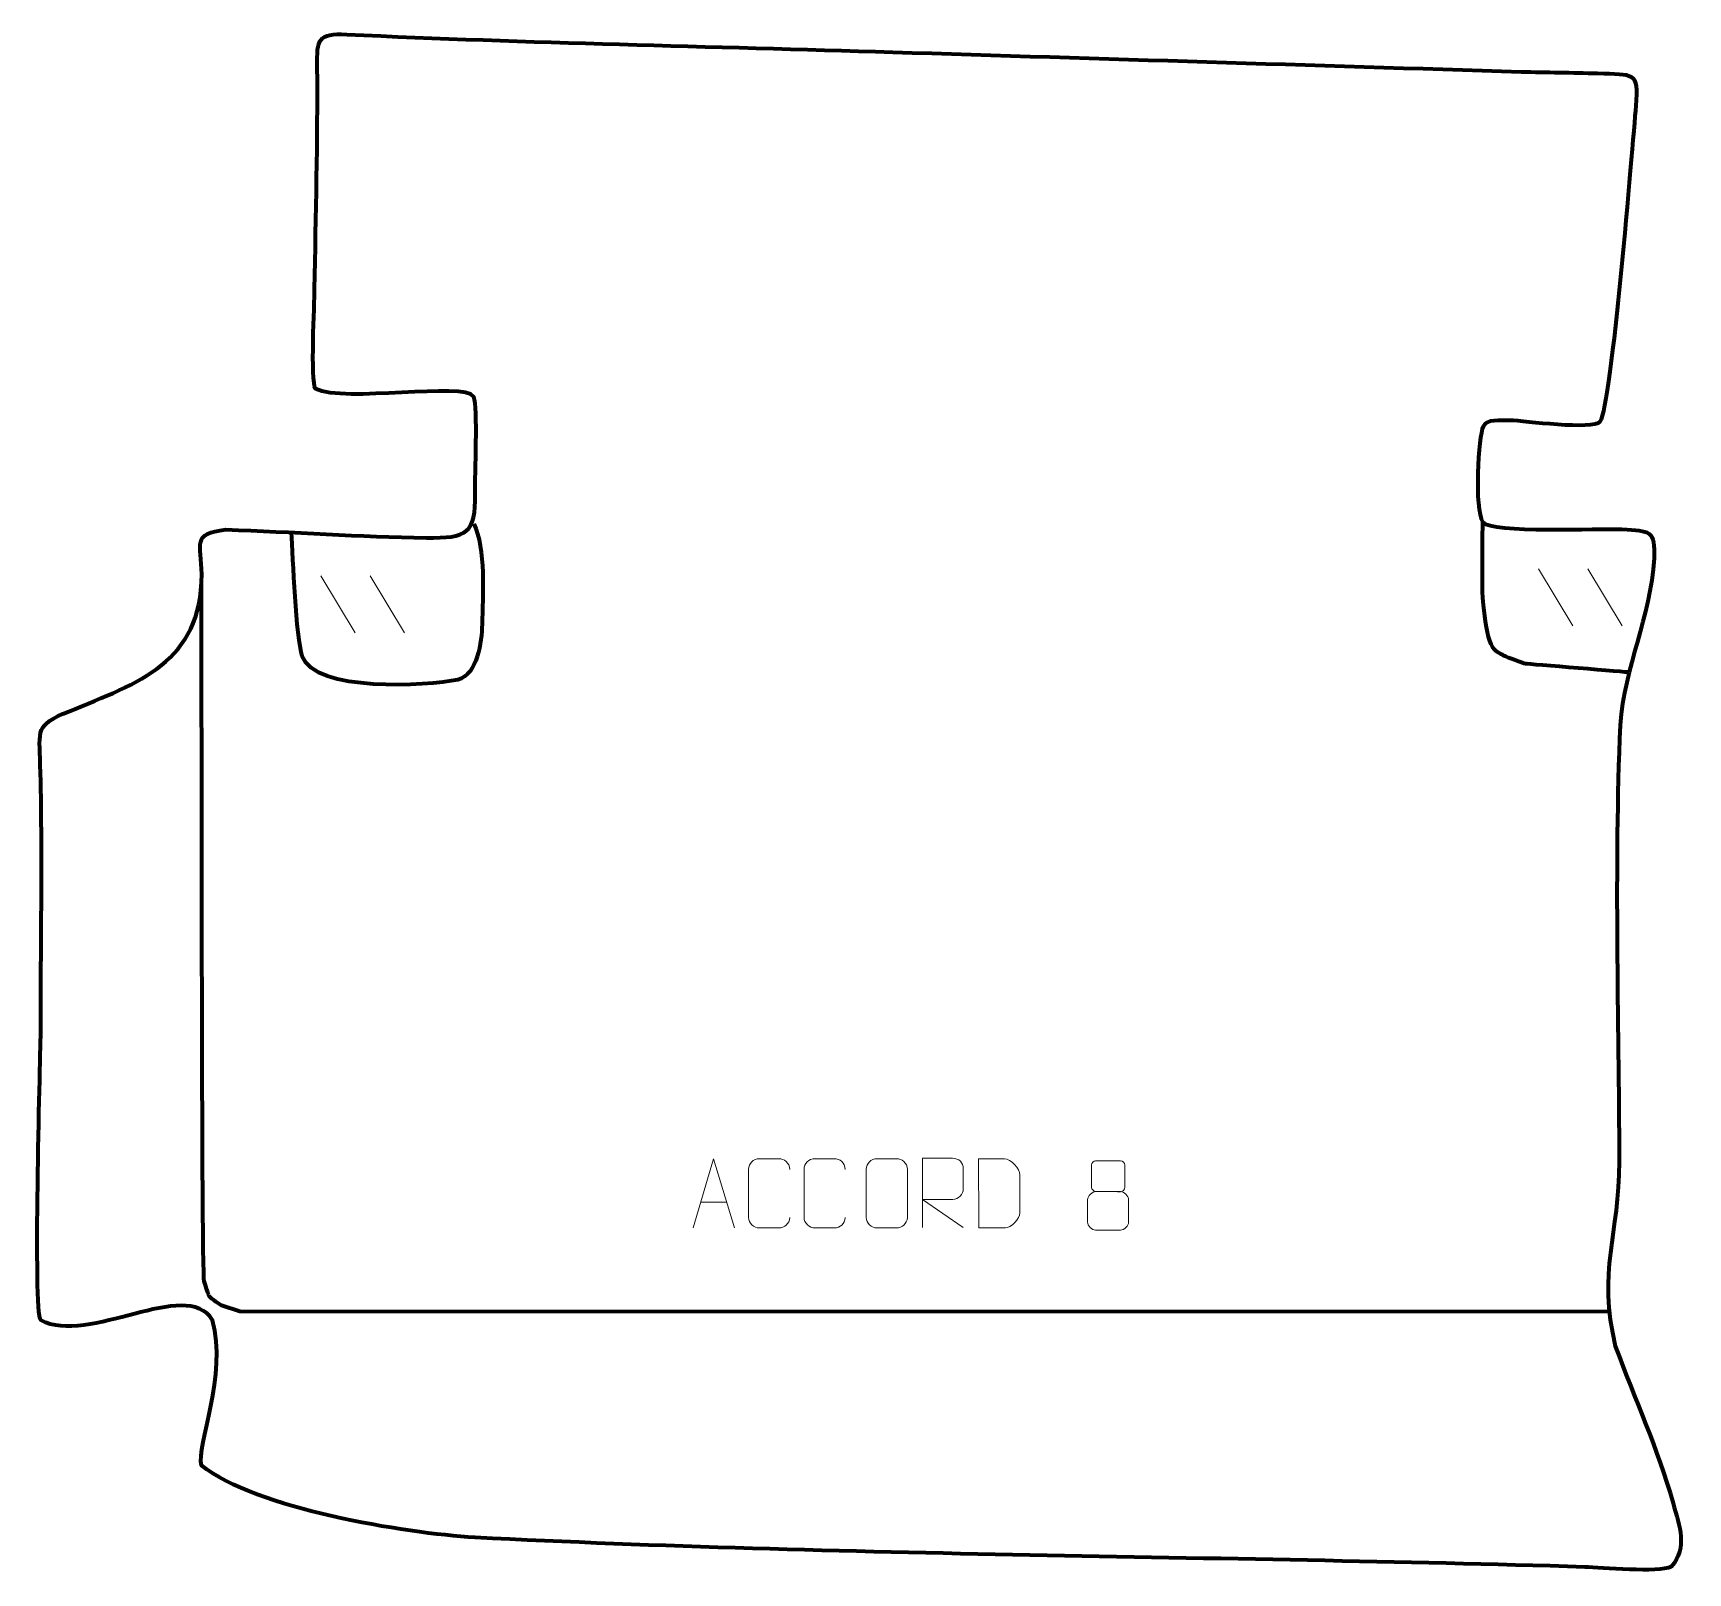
# Model space of a CAD drawing. Header units: millimetres. Extents: x -623 to -26, y 37 to 592.
import ezdxf

# ---------------------------------------------------------------- set-up
doc = ezdxf.new("R2010")
doc.units = ezdxf.units.MM
doc.header["$MEASUREMENT"] = 0
doc.layers.add('layer 2', color=7, linetype='Continuous')
doc.layers.add('layer 3', color=7, linetype='Continuous')

msp = doc.modelspace()

# ---------------------------------------------------------------- linework, layer by layer
at = {"layer": 'layer 2', "color": 142, "lineweight": 158}
for points, knots in [([(-463.8762, 415.1746), (-459.4669, 406.4215), (-460.6478, 389.0657), (-460.8465, 378.8778), (-460.8465, 378.8778), (-460.9688, 372.6055), (-462.4249, 361.1173), (-469.5339, 358.9359), (-469.5339, 358.9359), (-480.6864, 356.6205), (-521.1934, 354.2929), (-525.6071, 367.4787), (-525.6071, 367.4787), (-527.9182, 374.3829), (-528.954, 402.9168), (-529.4783, 412.0248)], [0, 0, 0, 0, 0.2, 0.2, 0.2, 0.2, 0.4, 0.4, 0.4, 0.4, 0.6, 0.6, 0.6, 0.6, 1, 1, 1, 1]), ([(-47.6156, 361.612), (-47.6156, 361.612), (-83.8674, 364.5729), (-84.9257, 364.7052), (-84.9257, 364.7052), (-85.984, 364.8375), (-91.408, 366.9543), (-92.7309, 367.6157), (-92.7309, 367.6157), (-94.0538, 368.2771), (-96.0382, 368.9386), (-97.3611, 371.7167), (-97.3611, 371.7167), (-98.684, 374.4948), (-99.4777, 380.8448), (-100.1392, 385.8719), (-100.1392, 385.8719), (-100.8007, 390.899), (-100.328, 415.7493), (-100.328, 415.7493)], [0, 0, 0, 0, 0.16666667, 0.16666667, 0.16666667, 0.16666667, 0.33333333, 0.33333333, 0.33333333, 0.33333333, 0.5, 0.5, 0.5, 0.5, 0.66666667, 0.66666667, 0.66666667, 0.66666667, 1, 1, 1, 1]), ([(-54.7636, 131.2034), (-54.7636, 131.2034), (-548.1436, 131.3424), (-548.1436, 131.3424), (-548.1436, 131.3424), (-548.1436, 131.3424), (-554.7582, 133.5), (-554.7582, 133.5), (-554.7582, 133.5), (-554.7582, 133.5), (-558.5948, 135.8404), (-559.1239, 136.8987), (-559.1239, 136.8987), (-559.653, 137.957), (-560.0498, 139.28), (-560.9759, 142.1904), (-560.9759, 142.1904), (-561.902, 145.1008), (-561.8921, 394.8719), (-561.8921, 394.8719)], [0, 0, 0, 0, 0.16666667, 0.16666667, 0.16666667, 0.16666667, 0.33333333, 0.33333333, 0.33333333, 0.33333333, 0.5, 0.5, 0.5, 0.5, 0.66666667, 0.66666667, 0.66666667, 0.66666667, 1, 1, 1, 1])]:
    msp.add_open_spline(points, degree=3, knots=knots, dxfattribs=at)
at = {"layer": 'layer 3', "color": 242, "lineweight": 158}
msp.add_open_spline([(-86.4659, 578.0485), (-161.9537, 580.4085), (-237.4416, 582.764), (-312.9294, 585.1218), (-312.9294, 585.1218), (-378.3601, 587.1652), (-444.2445, 588.401), (-509.5962, 591.4664), (-509.5962, 591.4664), (-520.0351, 591.956), (-520.3502, 589.8593), (-520.238, 579.7289), (-520.238, 579.7289), (-519.9466, 553.4295), (-520.7989, 526.1626), (-521.163, 499.7688), (-521.163, 499.7688), (-521.2387, 494.7541), (-522.6542, 466.4957), (-520.8636, 463.7823), (-520.8636, 463.7823), (-510.3589, 458.5493), (-467.4517, 466.441), (-463.7948, 460.9216), (-463.7948, 460.9216), (-462.3019, 457.167), (-463.4653, 432.7843), (-463.3519, 426.0116), (-463.3519, 426.0116), (-463.111, 411.6113), (-466.2503, 409.9371), (-480.9055, 410.0992), (-480.9055, 410.0992), (-504.7837, 410.3632), (-529.1717, 412.2892), (-553.1215, 413.0438), (-553.1215, 413.0438), (-565.6193, 411.6776), (-561.9975, 407.9887), (-561.8512, 396.9684), (-561.8512, 396.9684), (-561.9662, 365.1095), (-584.4249, 357.8932), (-609.7106, 347.5403), (-609.7106, 347.5403), (-621.8566, 342.5673), (-620.3265, 341.066), (-619.9922, 328.3346), (-619.9922, 328.3346), (-619.1568, 296.5181), (-619.8543, 263.8545), (-619.8424, 231.9438), (-619.8424, 231.9438), (-620.0176, 219.3386), (-622.5971, 131.9418), (-619.8282, 128.136), (-619.8282, 128.136), (-602.7118, 118.8172), (-567.6653, 143.7116), (-557.9245, 128.2508), (-557.9245, 128.2508), (-552.4261, 108.511), (-563.8397, 82.8918), (-561.8951, 75.7982), (-561.8951, 75.7982), (-542.5493, 60.2166), (-488.7233, 51.4122), (-463.3804, 49.8663), (-463.3804, 49.8663), (-330.1633, 43.1456), (-196.8178, 43.2747), (-63.5281, 39.2497), (-63.5281, 39.2497), (-57.6966, 39.0736), (-36.9792, 37.1237), (-32.4285, 39.288), (-32.4285, 39.288), (-26.446, 46.5731), (-29.5137, 53.7259), (-31.7863, 62.2197), (-31.7863, 62.2197), (-37.521, 82.353), (-45.4866, 99.4731), (-52.5981, 118.8266), (-52.5981, 118.8266), (-59.1591, 145.8206), (-51.2255, 159.1729), (-51.1903, 185.3626), (-51.1903, 185.3626), (-51.4174, 237.2427), (-53.0457, 290.8424), (-50.8812, 342.5443), (-50.8812, 342.5443), (-49.3155, 363.9723), (-39.8942, 381.257), (-38.6402, 402.6422), (-38.6402, 402.6422), (-38.1895, 412.7998), (-39.9405, 412.6571), (-50.208, 413.1691), (-50.208, 413.1691), (-57.9398, 413.5546), (-97.511, 411.6589), (-100.328, 415.7493), (-100.328, 415.7493), (-103.5754, 420.4646), (-101.8725, 446.8117), (-100.2268, 450.234), (-100.2268, 450.234), (-98.9602, 452.8681), (-94.4454, 452.3524), (-90.479, 452.4016), (-90.479, 452.4016), (-85.5103, 452.2595), (-60.4479, 448.6971), (-58.1345, 451.9372), (-58.1345, 451.9372), (-53.974, 457.764), (-46.4964, 550.5447), (-45.2152, 565.7006), (-45.2152, 565.7006), (-44.1323, 578.3705), (-46.0702, 576.9982), (-58.9978, 577.4602), (-58.9978, 577.4602), (-68.15, 577.7873), (-77.31, 577.7835), (-86.4659, 578.0485)], degree=3, knots=[0, 0, 0, 0, 0.03030303, 0.03030303, 0.03030303, 0.03030303, 0.06060606, 0.06060606, 0.06060606, 0.06060606, 0.09090909, 0.09090909, 0.09090909, 0.09090909, 0.12121212, 0.12121212, 0.12121212, 0.12121212, 0.15151515, 0.15151515, 0.15151515, 0.15151515, 0.18181818, 0.18181818, 0.18181818, 0.18181818, 0.21212121, 0.21212121, 0.21212121, 0.21212121, 0.24242424, 0.24242424, 0.24242424, 0.24242424, 0.27272727, 0.27272727, 0.27272727, 0.27272727, 0.3030303, 0.3030303, 0.3030303, 0.3030303, 0.33333333, 0.33333333, 0.33333333, 0.33333333, 0.36363636, 0.36363636, 0.36363636, 0.36363636, 0.39393939, 0.39393939, 0.39393939, 0.39393939, 0.42424242, 0.42424242, 0.42424242, 0.42424242, 0.45454545, 0.45454545, 0.45454545, 0.45454545, 0.48484848, 0.48484848, 0.48484848, 0.48484848, 0.51515152, 0.51515152, 0.51515152, 0.51515152, 0.54545455, 0.54545455, 0.54545455, 0.54545455, 0.57575758, 0.57575758, 0.57575758, 0.57575758, 0.60606061, 0.60606061, 0.60606061, 0.60606061, 0.63636364, 0.63636364, 0.63636364, 0.63636364, 0.66666667, 0.66666667, 0.66666667, 0.66666667, 0.6969697, 0.6969697, 0.6969697, 0.6969697, 0.72727273, 0.72727273, 0.72727273, 0.72727273, 0.75757576, 0.75757576, 0.75757576, 0.75757576, 0.78787879, 0.78787879, 0.78787879, 0.78787879, 0.81818182, 0.81818182, 0.81818182, 0.81818182, 0.84848485, 0.84848485, 0.84848485, 0.84848485, 0.87878788, 0.87878788, 0.87878788, 0.87878788, 0.90909091, 0.90909091, 0.90909091, 0.90909091, 0.93939394, 0.93939394, 0.93939394, 0.93939394, 1, 1, 1, 1], dxfattribs=at)
at = {"layer": 'layer 3', "color": 250, "lineweight": 9}
for points in [[(-518.9288, 396.4305), (-518.9288, 396.4305), (-506.5645, 375.8862), (-506.5645, 375.8862)], [(-501.1989, 396.4305), (-501.1989, 396.4305), (-488.8346, 375.8862), (-488.8346, 375.8862)], [(-80.2357, 398.9528), (-80.2357, 398.9528), (-67.8714, 378.4085), (-67.8714, 378.4085)], [(-62.5058, 398.9528), (-62.5058, 398.9528), (-50.1415, 378.4085), (-50.1415, 378.4085)], [(-382.1356, 170.6643), (-382.1356, 170.6643), (-372.6399, 170.6643), (-372.6399, 170.6643)]]:
    msp.add_open_spline(points, degree=3, dxfattribs=at)
for points, knots in [([(-384.8582, 161.4149), (-384.8582, 161.4149), (-377.4872, 186.3684), (-377.4872, 186.3684), (-377.4872, 186.3684), (-377.4872, 186.3684), (-369.9173, 161.4149), (-369.9173, 161.4149)], [0, 0, 0, 0, 0.33333333, 0.33333333, 0.33333333, 0.33333333, 1, 1, 1, 1]), ([(-350.0199, 165.2256), (-350.1597, 162.9022), (-351.8369, 161.4226), (-353.9846, 161.4118), (-353.9846, 161.4118), (-356.3165, 161.4122), (-358.6484, 161.4122), (-360.9799, 161.4118), (-360.9799, 161.4118), (-362.9049, 161.3064), (-364.877, 163.1909), (-364.8658, 165.2082), (-364.8658, 165.2082), (-364.8654, 170.9783), (-364.8654, 176.748), (-364.8658, 182.5173), (-364.8658, 182.5173), (-364.8616, 184.6554), (-363.1149, 186.3746), (-360.9625, 186.3611), (-360.9625, 186.3611), (-358.6368, 186.3611), (-356.3107, 186.3611), (-353.9846, 186.3611), (-353.9846, 186.3611), (-352.038, 186.3966), (-350.0466, 184.9051), (-350.0199, 182.4675)], [0, 0, 0, 0, 0.125, 0.125, 0.125, 0.125, 0.25, 0.25, 0.25, 0.25, 0.375, 0.375, 0.375, 0.375, 0.5, 0.5, 0.5, 0.5, 0.625, 0.625, 0.625, 0.625, 0.75, 0.75, 0.75, 0.75, 1, 1, 1, 1]), ([(-330.0199, 165.2256), (-330.1597, 162.9022), (-331.8369, 161.4226), (-333.9846, 161.4118), (-333.9846, 161.4118), (-336.3165, 161.4122), (-338.6484, 161.4122), (-340.9799, 161.4118), (-340.9799, 161.4118), (-342.9049, 161.3064), (-344.877, 163.1909), (-344.8658, 165.2082), (-344.8658, 165.2082), (-344.8654, 170.9783), (-344.8654, 176.748), (-344.8658, 182.5173), (-344.8658, 182.5173), (-344.8616, 184.6554), (-343.1149, 186.3746), (-340.9625, 186.3611), (-340.9625, 186.3611), (-338.6368, 186.3611), (-336.3107, 186.3611), (-333.9846, 186.3611), (-333.9846, 186.3611), (-332.038, 186.3966), (-330.0466, 184.9051), (-330.0199, 182.4675)], [0, 0, 0, 0, 0.125, 0.125, 0.125, 0.125, 0.25, 0.25, 0.25, 0.25, 0.375, 0.375, 0.375, 0.375, 0.5, 0.5, 0.5, 0.5, 0.625, 0.625, 0.625, 0.625, 0.75, 0.75, 0.75, 0.75, 1, 1, 1, 1]), ([(-318.5768, 186.3606), (-316.2511, 186.3606), (-313.925, 186.3606), (-311.5989, 186.3606), (-311.5989, 186.3606), (-309.6523, 186.3962), (-307.6609, 184.9046), (-307.6342, 182.467), (-307.6342, 182.467), (-307.6346, 176.7201), (-307.6346, 170.9728), (-307.6342, 165.2251), (-307.6342, 165.2251), (-307.774, 162.9017), (-309.4512, 161.4221), (-311.5989, 161.4113), (-311.5989, 161.4113), (-313.9308, 161.4117), (-316.2627, 161.4117), (-318.5942, 161.4113), (-318.5942, 161.4113), (-320.5192, 161.3059), (-322.4913, 163.1904), (-322.4801, 165.2077), (-322.4801, 165.2077), (-322.4798, 170.9778), (-322.4798, 176.7475), (-322.4801, 182.5168), (-322.4801, 182.5168), (-322.4759, 184.6549), (-320.7292, 186.3741), (-318.5768, 186.3606)], [0, 0, 0, 0, 0.11111111, 0.11111111, 0.11111111, 0.11111111, 0.22222222, 0.22222222, 0.22222222, 0.22222222, 0.33333333, 0.33333333, 0.33333333, 0.33333333, 0.44444444, 0.44444444, 0.44444444, 0.44444444, 0.55555556, 0.55555556, 0.55555556, 0.55555556, 0.66666667, 0.66666667, 0.66666667, 0.66666667, 0.77777778, 0.77777778, 0.77777778, 0.77777778, 1, 1, 1, 1]), ([(-302.1424, 161.599), (-302.1424, 161.599), (-302.1424, 186.5525), (-302.1424, 186.5525), (-302.1424, 186.5525), (-298.5476, 186.5525), (-294.9521, 186.5525), (-291.3569, 186.5525), (-291.3569, 186.5525), (-289.0316, 186.5148), (-287.4743, 185.0248), (-287.4784, 182.6584), (-287.4784, 182.6584), (-287.4788, 180.6229), (-287.4788, 177.5635), (-287.4784, 175.5275), (-287.4784, 175.5275), (-287.4849, 173.652), (-289.2972, 171.7102), (-291.3067, 171.6911), (-291.3067, 171.6911), (-291.3067, 171.6911), (-302.1424, 171.6911), (-302.1424, 171.6911), (-302.1424, 171.6911), (-302.1424, 171.6911), (-287.4877, 161.599), (-287.4877, 161.599)], [0, 0, 0, 0, 0.125, 0.125, 0.125, 0.125, 0.25, 0.25, 0.25, 0.25, 0.375, 0.375, 0.375, 0.375, 0.5, 0.5, 0.5, 0.5, 0.625, 0.625, 0.625, 0.625, 0.75, 0.75, 0.75, 0.75, 1, 1, 1, 1]), ([(-281.9158, 161.4377), (-279.584, 161.4381), (-274.6338, 161.4141), (-272.3023, 161.4138), (-272.3023, 161.4138), (-270.3773, 161.3084), (-267.0587, 164.85), (-267.0699, 166.8673), (-267.0699, 166.8673), (-267.0703, 172.6374), (-267.0703, 174.8071), (-267.0699, 180.5764), (-267.0699, 180.5764), (-267.0742, 182.7145), (-270.4487, 186.3746), (-272.6011, 186.3611), (-272.6011, 186.3611), (-274.9268, 186.3611), (-279.6511, 186.3611), (-281.9772, 186.3611), (-281.9772, 186.3611), (-281.9768, 180.6142), (-281.9155, 167.185), (-281.9158, 161.4377)], [0, 0, 0, 0, 0.14285714, 0.14285714, 0.14285714, 0.14285714, 0.28571429, 0.28571429, 0.28571429, 0.28571429, 0.42857143, 0.42857143, 0.42857143, 0.42857143, 0.57142857, 0.57142857, 0.57142857, 0.57142857, 0.71428571, 0.71428571, 0.71428571, 0.71428571, 1, 1, 1, 1]), ([(-241.2946, 184.1131), (-241.2946, 181.9001), (-241.2946, 178.2178), (-241.2946, 176.0045), (-241.2946, 176.0045), (-241.2796, 175.4971), (-240.4722, 174.5657), (-239.7721, 174.5669), (-239.7721, 174.5669), (-236.8022, 174.5671), (-233.832, 174.4822), (-230.8616, 174.4819), (-230.8616, 174.4819), (-230.0645, 174.4861), (-229.3438, 175.2764), (-229.3464, 175.9971), (-229.3464, 175.9971), (-229.3467, 178.2131), (-229.3467, 181.8978), (-229.3464, 184.1131), (-229.3464, 184.1131), (-229.3649, 184.8239), (-229.9763, 185.5843), (-230.8102, 185.5769), (-230.8102, 185.5769), (-233.8273, 185.5766), (-236.8442, 185.5766), (-239.8608, 185.5769), (-239.8608, 185.5769), (-240.4872, 185.5845), (-241.3113, 184.8735), (-241.2946, 184.1131)], [0, 0, 0, 0, 0.11111111, 0.11111111, 0.11111111, 0.11111111, 0.22222222, 0.22222222, 0.22222222, 0.22222222, 0.33333333, 0.33333333, 0.33333333, 0.33333333, 0.44444444, 0.44444444, 0.44444444, 0.44444444, 0.55555556, 0.55555556, 0.55555556, 0.55555556, 0.66666667, 0.66666667, 0.66666667, 0.66666667, 0.77777778, 0.77777778, 0.77777778, 0.77777778, 1, 1, 1, 1]), ([(-242.7534, 171.5949), (-242.7534, 168.4241), (-242.7534, 166.722), (-242.7534, 163.5506), (-242.7534, 163.5506), (-242.7619, 162.3287), (-241.064, 160.636), (-239.8114, 160.6275), (-239.8114, 160.6275), (-236.8283, 160.6278), (-233.845, 160.6278), (-230.8616, 160.6275), (-230.8616, 160.6275), (-229.5383, 160.6392), (-227.9179, 162.2608), (-227.929, 163.56), (-227.929, 163.56), (-227.9293, 166.7282), (-227.9293, 168.427), (-227.929, 171.5949), (-227.929, 171.5949), (-227.9987, 172.9753), (-229.5765, 174.5539), (-230.8819, 174.5478), (-230.8819, 174.5478), (-233.8585, 174.5475), (-236.8351, 174.5475), (-239.8114, 174.5478), (-239.8114, 174.5478), (-240.8909, 174.5542), (-242.7372, 172.9753), (-242.7534, 171.5949)], [0, 0, 0, 0, 0.11111111, 0.11111111, 0.11111111, 0.11111111, 0.22222222, 0.22222222, 0.22222222, 0.22222222, 0.33333333, 0.33333333, 0.33333333, 0.33333333, 0.44444444, 0.44444444, 0.44444444, 0.44444444, 0.55555556, 0.55555556, 0.55555556, 0.55555556, 0.66666667, 0.66666667, 0.66666667, 0.66666667, 0.77777778, 0.77777778, 0.77777778, 0.77777778, 1, 1, 1, 1])]:
    msp.add_open_spline(points, degree=3, knots=knots, dxfattribs=at)

doc.saveas('drawing.dxf')
